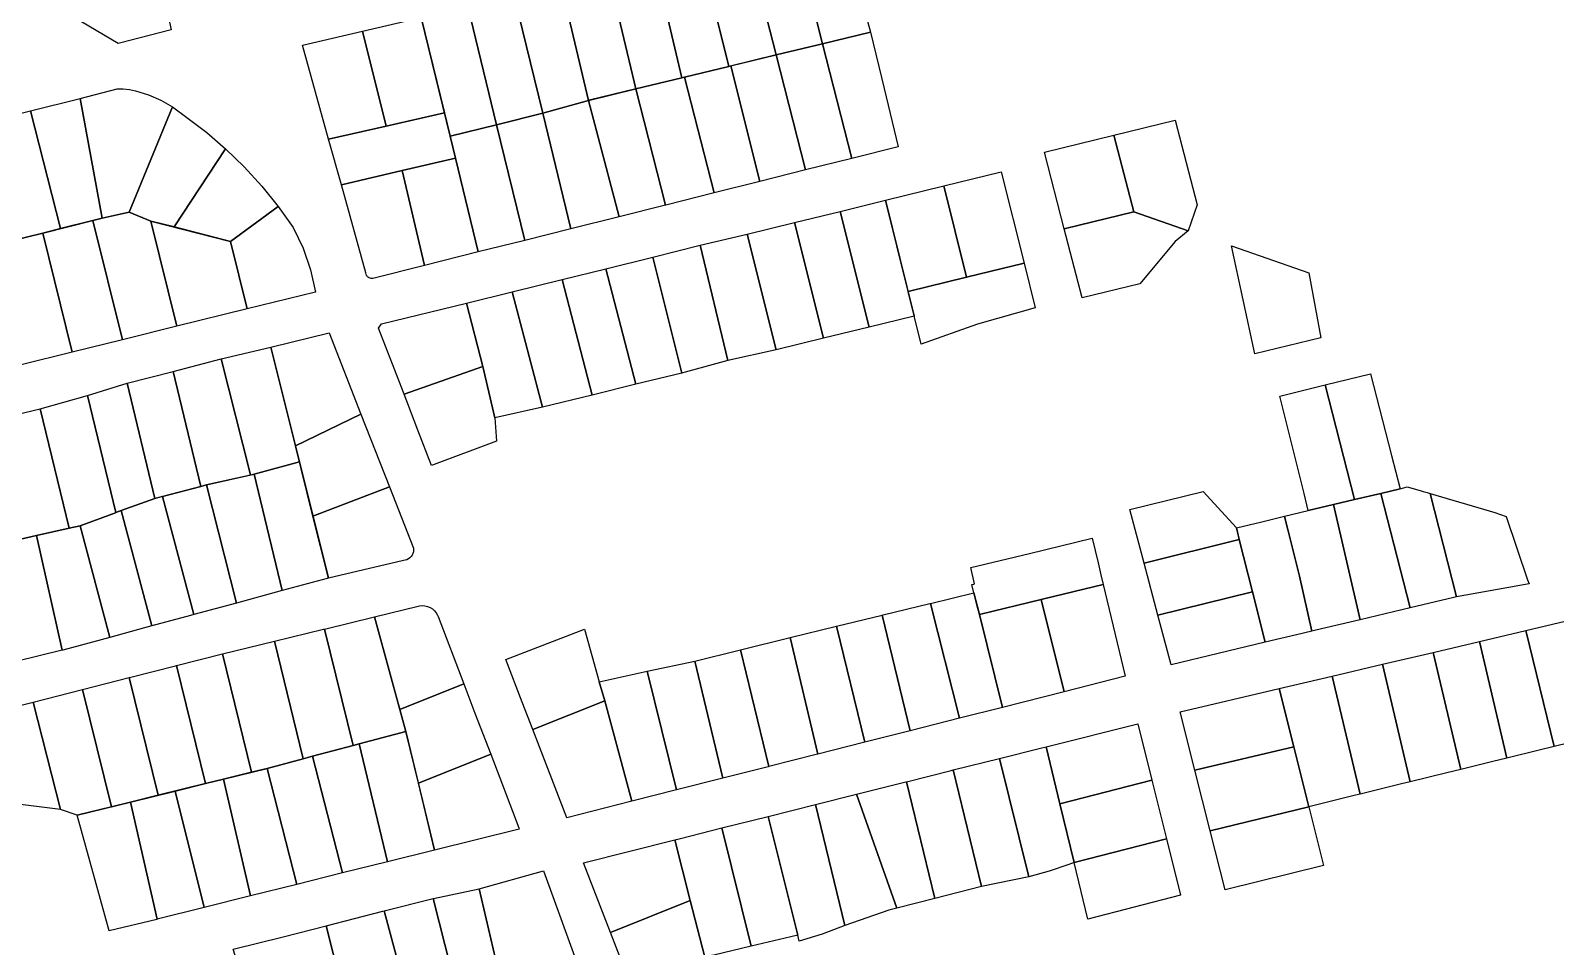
# Model space of a CAD drawing. Header units: millimetres. Extents: x 522658 to 553925, y 7796479 to 7820139.
# Drawn here: x 543531 to 543915.5, y 7802797.6 to 7803028.6 of the extents above; entities that cross this region are included whole.
import ezdxf

# ---------------------------------------------------------------- set-up
doc = ezdxf.new("R2010")
doc.units = ezdxf.units.MM
doc.layers.add('ZONA RESIDENCIAL 2 (ZR_2)', color=2, linetype='Continuous')

msp = doc.modelspace()

# ---------------------------------------------------------------- linework, layer by layer
at = {"layer": 'ZONA RESIDENCIAL 2 (ZR_2)'}
for points in [[(543566.44, 7803028.79), (543553.09, 7803025.34), (543543.83, 7803030.78), (543552.72, 7803046.71), (543558.21, 7803057.09), (543560.33, 7803056.96), (543566.44, 7803028.79)], [(543730.72, 7803025.29), (543723.47, 7803053.8), (543735.42, 7803056.58), (543738.72, 7803043.06), (543742.76, 7803028.21), (543730.72, 7803025.29)], [(543719.01, 7803022.45), (543707.09, 7803019.56), (543699.95, 7803048.32), (543711.7, 7803051.05), (543719.01, 7803022.45)], [(543730.72, 7803025.29), (543719.01, 7803022.45), (543711.7, 7803051.05), (543712, 7803051.12), (543723.31, 7803053.76), (543723.47, 7803053.8), (543730.72, 7803025.29)], [(543707.09, 7803019.56), (543695.87, 7803016.84), (543695.21, 7803016.68), (543688.4, 7803045.63), (543688.5, 7803045.65), (543699.92, 7803048.31), (543707.09, 7803019.56)], [(543695.21, 7803016.68), (543683.64, 7803013.88), (543676.75, 7803042.91), (543688.4, 7803045.63), (543695.21, 7803016.68)], [(543671.67, 7803010.98), (543660.14, 7803007.74), (543652.92, 7803037.35), (543664.8, 7803040.12), (543671.67, 7803010.98)], [(543683.64, 7803013.88), (543671.86, 7803011.03), (543671.67, 7803010.98), (543664.8, 7803040.12), (543664.91, 7803040.15), (543676.75, 7803042.91), (543683.64, 7803013.88)], [(543660.14, 7803007.74), (543648.53, 7803004.87), (543641.27, 7803034.63), (543652.92, 7803037.35), (543660.14, 7803007.74)], [(543620.71, 7803004.51), (543614.72, 7803028.45), (543629.5, 7803031.89), (543635.36, 7803007.84), (543620.71, 7803004.51)], [(543648.53, 7803004.87), (543636.79, 7803001.96), (543629.5, 7803031.89), (543641.27, 7803034.63), (543648.53, 7803004.87)], [(543620.71, 7803004.51), (543606.18, 7803001.21), (543599.59, 7803024.92), (543614.72, 7803028.45), (543620.71, 7803004.51)], [(543738.07, 7802996.36), (543730.72, 7803025.29), (543742.76, 7803028.21), (543746.2, 7803013.97), (543749.75, 7802999.29), (543738.07, 7802996.36)], [(543738.07, 7802996.36), (543726.42, 7802993.44), (543719.01, 7803022.45), (543730.72, 7803025.29), (543738.07, 7802996.36)], [(543726.42, 7802993.44), (543714.89, 7802990.55), (543707.56, 7803019.67), (543719.01, 7803022.45), (543726.42, 7802993.44)], [(543703.36, 7802987.66), (543691.19, 7802984.61), (543691.12, 7802984.59), (543683.64, 7803013.88), (543695.21, 7803016.68), (543695.87, 7803016.84), (543703.36, 7802987.66)], [(543714.89, 7802990.55), (543703.36, 7802987.66), (543695.87, 7803016.84), (543707.09, 7803019.56), (543707.56, 7803019.67), (543714.89, 7802990.55)], [(543566.85, 7803009.34), (543555.88, 7802982.78), (543549.11, 7802981.3), (543543.51, 7803011.51), (543552.86, 7803013.88), (543554.41, 7803013.91), (543555.96, 7803013.74), (543557.47, 7803013.37), (543560.74, 7803012.37), (543563.87, 7803011.02), (543566.85, 7803009.34)], [(543691.12, 7802984.59), (543679.38, 7802981.65), (543671.67, 7803010.98), (543683.64, 7803013.88), (543691.12, 7802984.59)], [(543538.56, 7802978.65), (543531.04, 7803008.36), (543543.51, 7803011.51), (543549.11, 7802981.3), (543546.75, 7802980.71), (543538.56, 7802978.65)], [(543580.21, 7802998.78), (543567.2, 7802979.07), (543561.34, 7802980.57), (543555.88, 7802982.78), (543566.85, 7803009.34), (543570.41, 7803006.7), (543575.43, 7803002.89), (543580.21, 7802998.78)], [(543679.38, 7802981.65), (543667.24, 7802978.61), (543660.14, 7803007.74), (543671.67, 7803010.98), (543679.38, 7802981.65)], [(543538.56, 7802978.65), (543534.13, 7802977.53), (543525.9, 7802975.46), (543518.39, 7803005.16), (543531.04, 7803008.36), (543538.56, 7802978.65)], [(543606.18, 7803001.21), (543620.71, 7803004.51), (543635.36, 7803007.84), (543636.79, 7803001.96), (543638.14, 7802996.44), (543624.72, 7802993.29), (543609.38, 7802989.68), (543606.18, 7803001.21)], [(543636.79, 7803001.96), (543648.53, 7803004.87), (543655.64, 7802975.7), (543643.91, 7802972.76), (543638.14, 7802996.44), (543636.79, 7803001.96)], [(543648.53, 7803004.87), (543660.14, 7803007.74), (543667.24, 7802978.61), (543655.64, 7802975.7), (543648.53, 7803004.87)], [(543825.13, 7802984.68), (543822.84, 7802978.12), (543809.16, 7802982.89), (543804.14, 7803002.25), (543819.59, 7803006.04), (543825.13, 7802984.68)], [(543791.65, 7802978.6), (543786.63, 7802997.95), (543804.14, 7803002.25), (543809.16, 7802982.89), (543791.65, 7802978.6)], [(543567.2, 7802979.07), (543580.21, 7802998.78), (543584.92, 7802994.22), (543589.34, 7802989.37), (543593.46, 7802984.26), (543581.44, 7802975.44), (543567.2, 7802979.07)], [(543630.38, 7802969.38), (543617.33, 7802966.11), (543617.09, 7802966.08), (543616.86, 7802966.09), (543616.62, 7802966.14), (543616.4, 7802966.23), (543616.19, 7802966.34), (543616.01, 7802966.49), (543615.85, 7802966.67), (543615.72, 7802966.87), (543615.54, 7802967.52), (543609.38, 7802989.68), (543624.72, 7802993.29), (543630.38, 7802969.38)], [(543630.38, 7802969.38), (543624.72, 7802993.29), (543638.14, 7802996.44), (543643.91, 7802972.76), (543630.38, 7802969.38)], [(543766.97, 7802966.39), (543752.25, 7802962.81), (543746.54, 7802985.8), (543761.25, 7802989.41), (543766.97, 7802966.39)], [(543766.97, 7802966.39), (543761.25, 7802989.41), (543775.77, 7802992.97), (543781.5, 7802969.92), (543766.97, 7802966.39)], [(543742.41, 7802953.82), (543735.16, 7802983.01), (543746.54, 7802985.8), (543753.79, 7802956.61), (543742.41, 7802953.82)], [(543561.34, 7802980.57), (543567.89, 7802954.02), (543554.17, 7802950.64), (543546.75, 7802980.71), (543549.11, 7802981.3), (543555.88, 7802982.78), (543561.34, 7802980.57)], [(543581.44, 7802975.44), (543593.46, 7802984.26), (543597.24, 7802978.92), (543599.75, 7802973.73), (543601.63, 7802968.28), (543602.87, 7802962.65), (543585.64, 7802958.4), (543581.44, 7802975.44)], [(543730.9, 7802951), (543723.65, 7802980.19), (543735.16, 7802983.01), (543742.41, 7802953.82), (543730.9, 7802951)], [(543819.58, 7802975.44), (543810.73, 7802964.75), (543796.16, 7802961.22), (543791.65, 7802978.6), (543809.16, 7802982.89), (543822.84, 7802978.12), (543819.58, 7802975.44)], [(543554.17, 7802950.64), (543541.53, 7802947.52), (543534.13, 7802977.53), (543546.75, 7802980.71), (543554.17, 7802950.64)], [(543585.64, 7802958.4), (543567.89, 7802954.02), (543561.34, 7802980.57), (543581.44, 7802975.44), (543585.64, 7802958.4)], [(543718.97, 7802948.07), (543711.72, 7802977.26), (543723.65, 7802980.19), (543730.9, 7802951), (543718.97, 7802948.07)], [(543541.53, 7802947.52), (543528.66, 7802944.34), (543521.27, 7802974.29), (543525.9, 7802975.46), (543534.13, 7802977.53), (543541.53, 7802947.52)], [(543706.8, 7802945.4), (543696.05, 7802942.45), (543695.45, 7802942.3), (543695.18, 7802942.23), (543687.94, 7802971.42), (543699.88, 7802974.48), (543706.8, 7802945.4)], [(543706.8, 7802945.4), (543699.88, 7802974.48), (543711.72, 7802977.26), (543718.97, 7802948.07), (543706.8, 7802945.4)], [(543839.67, 7802947.07), (543833.84, 7802974.28), (543853.29, 7802967.49), (543856.3, 7802951.1), (543839.67, 7802947.07)], [(543695.18, 7802942.23), (543683.6, 7802939.39), (543676.04, 7802968.5), (543687.94, 7802971.42), (543695.18, 7802942.23)], [(543672.61, 7802936.69), (543665.05, 7802965.8), (543676.04, 7802968.5), (543683.6, 7802939.39), (543672.61, 7802936.69)], [(543784.3, 7802958.65), (543769.79, 7802954.59), (543755.55, 7802949.53), (543752.25, 7802962.81), (543766.97, 7802966.39), (543781.5, 7802969.92), (543784.3, 7802958.65)], [(543660.09, 7802933.62), (543648.09, 7802930.98), (543645.07, 7802943.9), (543640.91, 7802959.88), (543652.44, 7802962.71), (543660.09, 7802933.62)], [(543672.61, 7802936.69), (543660.09, 7802933.62), (543652.44, 7802962.71), (543665.05, 7802965.8), (543672.61, 7802936.69)], [(543645.07, 7802943.9), (543625.19, 7802936.87), (543618.77, 7802953.51), (543619.5, 7802954.63), (543640.91, 7802959.88), (543645.07, 7802943.9)], [(543614.3, 7802931.88), (543597.79, 7802923.91), (543591.57, 7802948.8), (543606.29, 7802952.34), (543614.3, 7802931.88)], [(543587.44, 7802916.73), (543586.47, 7802916.51), (543586.38, 7802916.9), (543579.08, 7802945.8), (543591.57, 7802948.8), (543598.73, 7802920.12), (543598.79, 7802919.86), (543587.44, 7802916.73)], [(543573.98, 7802913.66), (543567.01, 7802942.66), (543579.08, 7802945.8), (543586.38, 7802916.9), (543586.47, 7802916.51), (543575.39, 7802914.03), (543573.98, 7802913.66)], [(543648.09, 7802930.98), (543648.46, 7802925.07), (543632.11, 7802918.94), (543628.69, 7802927.81), (543625.19, 7802936.87), (543645.07, 7802943.9), (543648.09, 7802930.98)], [(543552.52, 7802907.03), (543545.37, 7802936.58), (543555.4, 7802939.64), (543562.37, 7802910.63), (543553.9, 7802907.54), (543552.52, 7802907.03)], [(543573.98, 7802913.66), (543564.33, 7802911.13), (543562.37, 7802910.63), (543555.4, 7802939.64), (543567.01, 7802942.66), (543573.98, 7802913.66)], [(543868.86, 7802942.07), (543874.14, 7802921.47), (543876.29, 7802913.04), (543871.46, 7802911.89), (543864.82, 7802910.31), (543857.41, 7802939.23), (543868.86, 7802942.07)], [(543552.52, 7802907.03), (543552.42, 7802906.99), (543543.53, 7802903.74), (543540.74, 7802903.1), (543533.41, 7802933.24), (543545.37, 7802936.58), (543552.52, 7802907.03)], [(543864.82, 7802910.31), (543859.51, 7802909.05), (543853.15, 7802907.53), (543852.09, 7802911.83), (543846, 7802936.41), (543857.41, 7802939.23), (543864.82, 7802910.31)], [(543540.74, 7802903.1), (543532.53, 7802901.23), (543528.47, 7802900.3), (543528.41, 7802900.54), (543521.11, 7802930.28), (543533.41, 7802933.24), (543540.74, 7802903.1)], [(543621.49, 7802913.52), (543602.22, 7802906.15), (543597.79, 7802923.91), (543614.3, 7802931.88), (543621.49, 7802913.52)], [(543575.39, 7802914.03), (543587.44, 7802916.73), (543594.48, 7802887.36), (543582.91, 7802884.23), (543575.39, 7802914.03)], [(543587.44, 7802916.73), (543598.79, 7802919.86), (543606.13, 7802890.51), (543605.81, 7802890.43), (543594.48, 7802887.36), (543587.44, 7802916.73)], [(543572.22, 7802881.33), (543564.33, 7802911.13), (543573.98, 7802913.66), (543575.39, 7802914.03), (543582.91, 7802884.23), (543572.22, 7802881.33)], [(543602.22, 7802906.15), (543621.49, 7802913.52), (543627.55, 7802898.04), (543627.58, 7802897.59), (543627.53, 7802897.14), (543627.41, 7802896.71), (543627.22, 7802896.3), (543626.96, 7802895.93), (543626.65, 7802895.61), (543626.29, 7802895.34), (543625.89, 7802895.14), (543625.07, 7802894.95), (543606.13, 7802890.51), (543602.22, 7802906.15)], [(543888.4, 7802885.31), (543878.86, 7802883.04), (543871.46, 7802911.89), (543876.29, 7802913.04), (543878.1, 7802913.54), (543881.34, 7802912.59), (543882.11, 7802912.36), (543883.1, 7802912.07), (543883.86, 7802911.85), (543890.53, 7802885.82), (543889.87, 7802885.66), (543888.4, 7802885.31)], [(543572.22, 7802881.33), (543571.33, 7802881.09), (543561.6, 7802878.45), (543553.9, 7802907.54), (543562.37, 7802910.63), (543563.78, 7802910.99), (543564.33, 7802911.13), (543572.22, 7802881.33)], [(543835.02, 7802903.21), (543835.77, 7802900.25), (543811.76, 7802894.31), (543808.17, 7802907.82), (543826.64, 7802912.4), (543835.02, 7802903.21)], [(543866.21, 7802880.03), (543855.06, 7802877.38), (543854.02, 7802877.13), (543850.94, 7802890.97), (543848.07, 7802902.47), (543847.68, 7802904.02), (543847.16, 7802906.11), (543853.15, 7802907.53), (543859.51, 7802909.05), (543866.21, 7802880.03)], [(543871.46, 7802911.89), (543878.86, 7802883.04), (543866.21, 7802880.03), (543859.51, 7802909.05), (543864.82, 7802910.31), (543871.46, 7802911.89)], [(543908.81, 7802889.05), (543890.53, 7802885.82), (543883.86, 7802911.85), (543900.23, 7802907.03), (543903.06, 7802906.07), (543908.46, 7802890.09), (543908.81, 7802889.05)], [(543561.6, 7802878.45), (543559.75, 7802877.95), (543550.98, 7802875.58), (543543.53, 7802903.74), (543552.42, 7802906.99), (543552.52, 7802907.03), (543553.9, 7802907.54), (543561.6, 7802878.45)], [(543854.02, 7802877.13), (543850.21, 7802876.22), (543842.32, 7802874.34), (543839.1, 7802887.09), (543835.77, 7802900.25), (543835.56, 7802901.09), (543835.02, 7802903.21), (543841.47, 7802904.75), (543847.16, 7802906.11), (543847.68, 7802904.02), (543848.07, 7802902.47), (543850.94, 7802890.97), (543854.02, 7802877.13)], [(543539.02, 7802872.34), (543527.37, 7802869.45), (543520.01, 7802898.37), (543528.47, 7802900.3), (543532.53, 7802901.23), (543539.02, 7802872.34)], [(543539.02, 7802872.34), (543532.53, 7802901.23), (543540.74, 7802903.1), (543543.53, 7802903.74), (543550.98, 7802875.58), (543539.13, 7802872.37), (543539.02, 7802872.34)], [(543768.81, 7802888.99), (543769.03, 7802889.04), (543768.06, 7802893.16), (543782.88, 7802896.75), (543798.68, 7802900.57), (543800.17, 7802894.36), (543800.89, 7802891.34), (543801.48, 7802888.9), (543786.51, 7802885.28), (543785.79, 7802885.1), (543770.59, 7802881.43), (543770.24, 7802881.34), (543769.62, 7802883.82), (543768.87, 7802886.8), (543768.35, 7802888.88), (543768.81, 7802888.99)], [(543839.1, 7802887.09), (543815.25, 7802881.18), (543811.76, 7802894.31), (543835.77, 7802900.25), (543839.1, 7802887.09)], [(543776.1, 7802857.93), (543765.19, 7802855.17), (543757.93, 7802884.15), (543768.87, 7802886.8), (543770.24, 7802881.34), (543776.1, 7802857.93)], [(543791.61, 7802861.86), (543785.79, 7802885.1), (543786.51, 7802885.28), (543801.48, 7802888.9), (543807.03, 7802865.77), (543791.61, 7802861.86)], [(543815.25, 7802881.18), (543839.1, 7802887.09), (543842.32, 7802874.34), (543818.58, 7802868.68), (543815.25, 7802881.18)], [(543640.25, 7802863.83), (543624.14, 7802857.41), (543617.74, 7802880.76), (543628.74, 7802883.44), (543629.09, 7802883.52), (543629.78, 7802883.6), (543630.46, 7802883.56), (543631.14, 7802883.4), (543631.77, 7802883.13), (543632.36, 7802882.76), (543632.87, 7802882.3), (543633.29, 7802881.76), (543633.62, 7802881.15), (543633.75, 7802880.81), (543640.25, 7802863.83)], [(543765.19, 7802855.17), (543752.78, 7802852.02), (543745.69, 7802881.19), (543745.98, 7802881.26), (543757.72, 7802884.1), (543757.93, 7802884.15), (543765.19, 7802855.17)], [(543791.61, 7802861.86), (543776.1, 7802857.93), (543770.24, 7802881.34), (543770.59, 7802881.43), (543785.79, 7802885.1), (543791.61, 7802861.86)], [(543612.34, 7802848.31), (543605.13, 7802877.68), (543617.74, 7802880.76), (543625.66, 7802851.86), (543613.86, 7802848.72), (543612.34, 7802848.31)], [(543722.57, 7802875.51), (543734.21, 7802878.37), (543741.32, 7802849.12), (543741, 7802849.04), (543729.53, 7802846.13), (543722.57, 7802875.51)], [(543734.21, 7802878.37), (543745.69, 7802881.19), (543752.78, 7802852.02), (543741.32, 7802849.12), (543734.21, 7802878.37)], [(543926.82, 7802850.91), (543923.02, 7802849.98), (543915.16, 7802848.05), (543908, 7802877.29), (543919.68, 7802880.04), (543925.16, 7802857.67), (543926.82, 7802850.91)], [(543586.7, 7802841.56), (543579.38, 7802871.4), (543592.49, 7802874.6), (543599.76, 7802844.96), (543590.64, 7802842.53), (543586.7, 7802841.56)], [(543612.34, 7802848.31), (543602.07, 7802845.58), (543599.76, 7802844.96), (543592.49, 7802874.6), (543604.9, 7802877.63), (543605.13, 7802877.68), (543612.34, 7802848.31)], [(543675.78, 7802859.56), (543657.65, 7802852.36), (543655, 7802859.26), (543650.89, 7802869.96), (543670.64, 7802877.62), (543674.42, 7802864.39), (543675.78, 7802859.56)], [(543710.01, 7802872.43), (543722.57, 7802875.51), (543729.53, 7802846.13), (543729.13, 7802846.03), (543717.14, 7802842.99), (543710.01, 7802872.43)], [(543903.23, 7802845.13), (543899.72, 7802844.26), (543891.58, 7802842.27), (543884.64, 7802871.8), (543896.32, 7802874.54), (543903.23, 7802845.13)], [(543915.16, 7802848.05), (543911.37, 7802847.12), (543903.23, 7802845.13), (543896.32, 7802874.54), (543908, 7802877.29), (543915.16, 7802848.05)], [(543575.12, 7802838.71), (543567.82, 7802868.46), (543579.38, 7802871.4), (543586.7, 7802841.56), (543579.63, 7802839.82), (543575.12, 7802838.71)], [(543698.53, 7802869.61), (543710.01, 7802872.43), (543717.14, 7802842.99), (543716.95, 7802842.94), (543705.56, 7802840.05), (543698.53, 7802869.61)], [(543891.58, 7802842.27), (543888.06, 7802841.4), (543878.85, 7802839.14), (543871.88, 7802868.8), (543884.64, 7802871.8), (543891.58, 7802842.27)], [(543575.12, 7802838.71), (543563.16, 7802835.77), (543555.89, 7802865.42), (543556.01, 7802865.46), (543567.58, 7802868.4), (543567.82, 7802868.46), (543575.12, 7802838.71)], [(543674.42, 7802864.39), (543686.5, 7802867.01), (543693.9, 7802837.09), (543682.62, 7802834.23), (543675.78, 7802859.56), (543674.42, 7802864.39)], [(543686.5, 7802867.01), (543698.53, 7802869.61), (543705.56, 7802840.05), (543693.9, 7802837.09), (543686.5, 7802867.01)], [(543878.85, 7802839.14), (543876.64, 7802838.6), (543866.2, 7802836.04), (543859.2, 7802865.82), (543871.88, 7802868.8), (543878.85, 7802839.14)], [(543563.16, 7802835.77), (543556.18, 7802834.05), (543551.41, 7802832.88), (543544.16, 7802862.44), (543555.89, 7802865.42), (543563.16, 7802835.77)], [(543624.14, 7802857.41), (543640.25, 7802863.83), (543643.06, 7802856.49), (543647.04, 7802846.08), (543628.81, 7802838.82), (543625.66, 7802851.86), (543624.14, 7802857.41)], [(543849.49, 7802847.96), (543824.57, 7802842.1), (543820.87, 7802856.81), (543845.79, 7802862.67), (543849.49, 7802847.96)], [(543866.2, 7802836.04), (543865.04, 7802835.75), (543853.29, 7802832.87), (543849.49, 7802847.96), (543845.79, 7802862.67), (543859.2, 7802865.82), (543866.2, 7802836.04)], [(543522.36, 7802834.16), (543517.2, 7802855.58), (543531.66, 7802859.26), (543538.6, 7802832.14), (543522.36, 7802834.16)], [(543551.41, 7802832.88), (543542.75, 7802830.75), (543538.6, 7802832.14), (543531.66, 7802859.26), (543544.16, 7802862.44), (543551.41, 7802832.88)], [(543657.65, 7802852.36), (543675.78, 7802859.56), (543682.62, 7802834.23), (543666.2, 7802830.07), (543657.65, 7802852.36)], [(543621.05, 7802818.99), (543613.86, 7802848.72), (543625.66, 7802851.86), (543632.9, 7802821.92), (543621.05, 7802818.99)], [(543813.71, 7802839.58), (543790.54, 7802833.61), (543787.06, 7802848), (543810.18, 7802853.8), (543813.71, 7802839.58)], [(543609.65, 7802816.18), (543602.07, 7802845.58), (543612.34, 7802848.31), (543613.86, 7802848.72), (543621.05, 7802818.99), (543609.65, 7802816.18)], [(543775.32, 7802845.06), (543785.66, 7802847.65), (543787.06, 7802848), (543790.54, 7802833.61), (543794.13, 7802818.79), (543792.82, 7802818.32), (543787.81, 7802816.65), (543782.73, 7802815.19), (543775.32, 7802845.06)], [(543853.29, 7802832.87), (543828.43, 7802826.78), (543824.57, 7802842.1), (543849.49, 7802847.96), (543853.29, 7802832.87)], [(543598.13, 7802813.29), (543590.64, 7802842.53), (543599.76, 7802844.96), (543602.07, 7802845.58), (543609.65, 7802816.18), (543609.37, 7802816.11), (543598.13, 7802813.29)], [(543628.81, 7802838.82), (543647.04, 7802846.08), (543654.14, 7802827.52), (543654.21, 7802827.18), (543632.9, 7802821.92), (543628.81, 7802838.82)], [(543782.73, 7802815.19), (543770.75, 7802812.73), (543763.6, 7802842.13), (543775.32, 7802845.06), (543782.73, 7802815.19)], [(543586.49, 7802810.38), (543574.76, 7802807.44), (543567.48, 7802836.83), (543575.12, 7802838.71), (543579.63, 7802839.82), (543586.49, 7802810.38)], [(543586.49, 7802810.38), (543579.63, 7802839.82), (543590.64, 7802842.53), (543598.13, 7802813.29), (543586.49, 7802810.38)], [(543770.75, 7802812.73), (543759.03, 7802809.75), (543751.85, 7802839.18), (543763.1, 7802842), (543763.6, 7802842.13), (543770.75, 7802812.73)], [(543790.54, 7802833.61), (543813.71, 7802839.58), (543817.39, 7802824.78), (543794.13, 7802818.79), (543790.54, 7802833.61)], [(543562.97, 7802804.48), (543556.18, 7802834.05), (543567.48, 7802836.83), (543574.76, 7802807.44), (543562.97, 7802804.48)], [(543749.45, 7802807.28), (543747.4, 7802806.75), (543736.31, 7802802.92), (543728.93, 7802833.43), (543739.28, 7802836.03), (543749.45, 7802807.28)], [(543749.45, 7802807.28), (543739.28, 7802836.03), (543751.69, 7802839.14), (543751.85, 7802839.18), (543759.03, 7802809.75), (543749.45, 7802807.28)], [(543562.97, 7802804.48), (543562.87, 7802804.46), (543550.82, 7802801.59), (543542.75, 7802830.75), (543556.18, 7802834.05), (543562.97, 7802804.48)], [(543736.31, 7802802.92), (543730.64, 7802800.75), (543724.84, 7802798.96), (543724.5, 7802800.45), (543716.98, 7802830.43), (543728.93, 7802833.43), (543736.31, 7802802.92)], [(543857.03, 7802818.01), (543832.18, 7802811.92), (543828.43, 7802826.78), (543853.29, 7802832.87), (543857.03, 7802818.01)], [(543724.5, 7802800.45), (543722.71, 7802800.03), (543712.73, 7802797.69), (543705.34, 7802827.51), (543716.98, 7802830.43), (543724.5, 7802800.45)], [(543697.33, 7802809.23), (543677.25, 7802801.12), (543670.41, 7802818.75), (543693.42, 7802824.52), (543697.33, 7802809.23)], [(543712.73, 7802797.69), (543703.3, 7802795.47), (543702.74, 7802795.34), (543702.16, 7802795.21), (543700.99, 7802794.93), (543697.33, 7802809.23), (543693.42, 7802824.52), (543694.52, 7802824.8), (543705.34, 7802827.51), (543712.73, 7802797.69)], [(543820.92, 7802810.57), (543797.57, 7802804.55), (543794.13, 7802818.79), (543817.39, 7802824.78), (543820.92, 7802810.57)], [(543669.81, 7802790.55), (543650.57, 7802784.46), (543644.16, 7802812.14), (543660.31, 7802816.66), (543669.81, 7802790.55)], [(543638.92, 7802780.52), (543627.23, 7802780.3), (543620.17, 7802806.57), (543632.52, 7802809.74), (543639.91, 7802780.54), (543638.92, 7802780.52)], [(543650.84, 7802783.29), (543640.01, 7802780.54), (543639.91, 7802780.54), (543632.52, 7802809.74), (543632.59, 7802809.76), (543644.16, 7802812.14), (543650.84, 7802783.29)], [(543700.99, 7802794.93), (543701.76, 7802791.9), (543699.15, 7802790.23), (543685, 7802781.16), (543677.25, 7802801.12), (543697.33, 7802809.23), (543700.99, 7802794.93)], [(543627.23, 7802780.3), (543610.85, 7802781.92), (543605.51, 7802802.8), (543619.88, 7802806.49), (543620.17, 7802806.57), (543627.23, 7802780.3)], [(543609.87, 7802779.5), (543600.32, 7802781.23), (543585.66, 7802785.65), (543582.09, 7802796.96), (543594.75, 7802800.03), (543605.51, 7802802.8), (543610.85, 7802781.92), (543609.87, 7802779.5)]]:
    msp.add_lwpolyline(points, close=True, dxfattribs=at)

doc.saveas('drawing.dxf')
